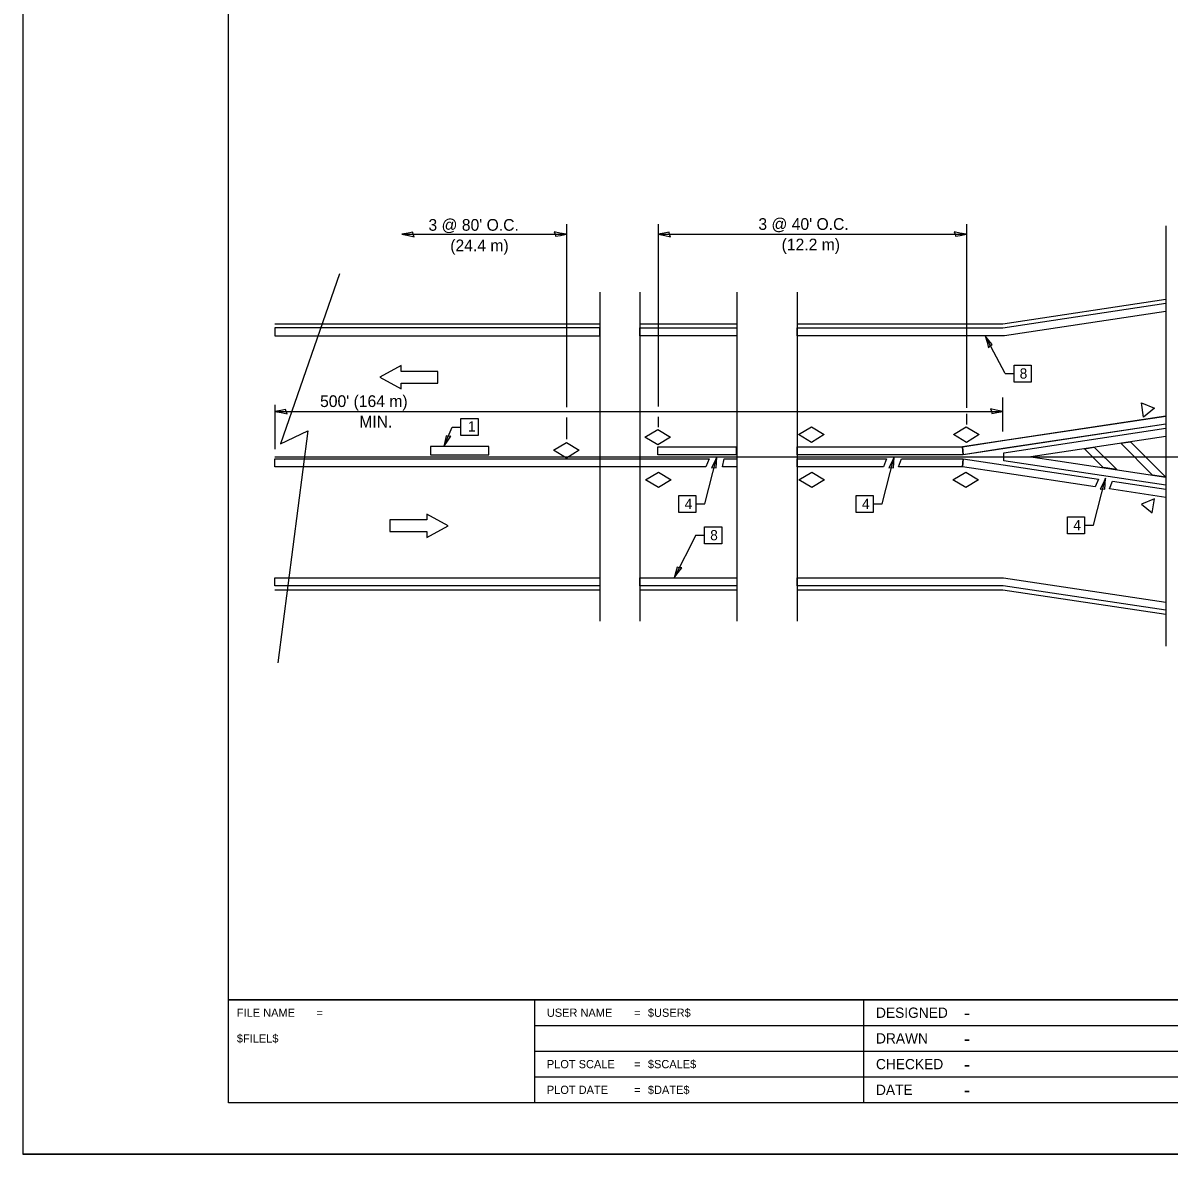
# Model space of a CAD drawing. Extents: x 100275 to 102995, y 95053 to 95493.
# Drawn here: x 100274.9 to 100497.8, y 95052.8 to 95272.8 of the extents above; entities that cross this region are included whole.
import ezdxf

# ---------------------------------------------------------------- set-up
doc = ezdxf.new("R2010")
doc.units = 0
for name, color, linetype in [('Alignment_EX_50 Centerline', 7, 'Continuous'), ('Design_PR_PMK Symbols', 7, 'Continuous'), ('Design_PR_Roadway Dimensions', 7, 'Continuous'), ('Design_PR_Roadway Notes', 7, 'Continuous'), ('Level 43', 7, 'Continuous'), ('Sheets_50 Reference Boundary', 7, 'Continuous'), ('Sheets_General Details', 7, 'Continuous'), ('Sheets_Printer Plotting Border', 7, 'Continuous'), ('Stage_Construction Traffic Control', 7, 'Continuous'), ('Topo_EOP', 7, 'Continuous')]:
    doc.layers.add(name, color=color, linetype=linetype)

msp = doc.modelspace()

# ---------------------------------------------------------------- linework, layer by layer
at = {"layer": 'Alignment_EX_50 Centerline'}
msp.add_line((100323.9, 95188.42), (100877.41, 95188.42), dxfattribs=at)
at = {"layer": 'Design_PR_PMK Symbols'}
for p, q in [((100497.2, 95196.33), (100457.62, 95190.37)), ((100497.2, 95194.74), (100457.74, 95188.81))]:
    msp.add_line(p, q, dxfattribs=at)
for points in [[(100497.2, 95218.27), (100497.2, 95216.68), (100465.81, 95211.96), (100425.49, 95211.93), (100425.49, 95213.5), (100465.51, 95213.5)], [(100497.2, 95218.27), (100497.2, 95216.68), (100465.81, 95211.96), (100425.49, 95211.93), (100425.49, 95213.5), (100465.51, 95213.5)], [(100387.09, 95213.5), (100323.9, 95213.5), (100323.9, 95211.93), (100387.09, 95211.93)], [(100387.09, 95213.5), (100323.9, 95213.5), (100323.9, 95211.93), (100387.09, 95211.93)], [(100394.93, 95213.5), (100413.74, 95213.5), (100413.74, 95211.93), (100394.93, 95211.93)], [(100394.93, 95213.5), (100413.74, 95213.5), (100413.74, 95211.93), (100394.93, 95211.93)], [(100492.44, 95198.9), (100494.97, 95197.86), (100492.86, 95196.11)], [(100492.44, 95198.9), (100494.97, 95197.86), (100492.86, 95196.11)], [(100497.2, 95196.33), (100497.2, 95194.74), (100465.57, 95189.99), (100457.74, 95188.81), (100457.62, 95190.37), (100465.46, 95191.55)], [(100395.85, 95192.22), (100398.37, 95193.71), (100400.85, 95192.22), (100398.37, 95190.72)], [(100425.75, 95192.72), (100428.26, 95194.21), (100430.74, 95192.72), (100428.26, 95191.22)], [(100455.87, 95192.72), (100458.38, 95194.21), (100460.87, 95192.72), (100458.39, 95191.22)], [(100497.2, 95193.95), (100497.2, 95192.37), (100470.96, 95188.42), (100476.17, 95187.63), (100497.2, 95184.47), (100497.2, 95182.88), (100465.7, 95187.63), (100465.69, 95189.21)], [(100497.2, 95193.95), (100497.2, 95192.37), (100470.96, 95188.42), (100476.17, 95187.63), (100497.2, 95184.47), (100497.2, 95182.88), (100465.7, 95187.63), (100465.69, 95189.21)], [(100365.55, 95190.38), (100354.19, 95190.38), (100354.19, 95188.82), (100365.55, 95188.82)], [(100378.13, 95189.67), (100380.64, 95191.16), (100383.12, 95189.67), (100380.64, 95188.17)], [(100398.39, 95190.37), (100413.65, 95190.37), (100413.65, 95188.81), (100398.39, 95188.81)], [(100425.47, 95188.81), (100425.49, 95190.37), (100457.62, 95190.37), (100457.74, 95188.81)], [(100425.49, 95190.37), (100425.49, 95190.37), (100425.49, 95190.37), (100425.49, 95190.37)], [(100481.34, 95189.98), (100483.27, 95190.27), (100487.63, 95185.91), (100485.01, 95186.3)], [(100481.34, 95189.98), (100483.27, 95190.27), (100487.63, 95185.91), (100485.01, 95186.3)], [(100488.4, 95191.05), (100490.33, 95191.34), (100497.2, 95184.47), (100494.58, 95184.86)], [(100488.4, 95191.05), (100490.33, 95191.34), (100497.2, 95184.47), (100494.58, 95184.86)], [(100323.9, 95188.03), (100408.35, 95188.03), (100407.72, 95186.46), (100407.32, 95186.46), (100323.9, 95186.46)], [(100411.31, 95188.03), (100413.73, 95188.03), (100413.73, 95186.46), (100410.95, 95186.46)], [(100425.49, 95188.03), (100442.84, 95188.03), (100442.29, 95186.46), (100425.49, 95186.46)], [(100445.77, 95188.03), (100457.76, 95188.03), (100457.64, 95186.46), (100445.22, 95186.46)], [(100484.06, 95184.07), (100483.47, 95182.57), (100465.46, 95185.28), (100457.64, 95186.46), (100457.76, 95188.03), (100465.58, 95186.85)], [(100395.99, 95183.94), (100398.5, 95185.43), (100400.98, 95183.95), (100398.5, 95182.44)], [(100425.81, 95183.95), (100428.33, 95185.43), (100430.81, 95183.95), (100428.33, 95182.45)], [(100455.78, 95183.95), (100458.29, 95185.43), (100460.77, 95183.95), (100458.29, 95182.45)], [(100497.2, 95182.09), (100497.2, 95180.51), (100486.22, 95182.16), (100486.81, 95183.66)], [(100494.97, 95180.26), (100492.44, 95179.22), (100494.55, 95177.48)], [(100494.97, 95180.26), (100492.44, 95179.22), (100494.55, 95177.48)], [(100387.09, 95163.34), (100323.9, 95163.34), (100323.9, 95164.9), (100387.09, 95164.9)], [(100387.09, 95163.34), (100323.9, 95163.34), (100323.9, 95164.9), (100387.09, 95164.9)], [(100394.93, 95164.9), (100413.74, 95164.9), (100413.74, 95163.34), (100394.93, 95163.34)], [(100394.93, 95164.9), (100413.74, 95164.9), (100413.74, 95163.34), (100394.93, 95163.34)], [(100497.2, 95160.16), (100497.2, 95158.57), (100465.52, 95163.34), (100425.49, 95163.34), (100425.49, 95164.9), (100465.64, 95164.9)], [(100497.2, 95160.16), (100497.2, 95158.57), (100465.52, 95163.34), (100425.49, 95163.34), (100425.49, 95164.9), (100465.64, 95164.9)]]:
    msp.add_lwpolyline(points, close=True, dxfattribs=at)
at = {"layer": 'Design_PR_Roadway Notes'}
for p, q in [((100497.2, 95233.35), (100497.2, 95151.55)), ((100497.2, 95233.35), (100497.2, 95151.55)), ((100336.5, 95223.98), (100325.05, 95190.9)), ((100387.09, 95220.42), (100387.09, 95156.42)), ((100387.09, 95220.42), (100387.09, 95156.42)), ((100394.93, 95220.42), (100394.93, 95156.42)), ((100394.93, 95220.42), (100394.93, 95156.42)), ((100413.74, 95220.42), (100413.74, 95156.42)), ((100413.74, 95220.42), (100413.74, 95156.42)), ((100425.49, 95220.42), (100425.49, 95156.42)), ((100425.49, 95220.42), (100425.49, 95156.42)), ((100465.94, 95204.58), (100462.05, 95211.95)), ((100465.94, 95204.58), (100462.05, 95211.95)), ((100465.94, 95204.58), (100467.67, 95204.58)), ((100465.94, 95204.58), (100467.67, 95204.58)), ((100356.8, 95190.38), (100358.39, 95194.2)), ((100358.39, 95194.2), (100360.11, 95194.2)), ((100330.31, 95193.48), (100324.52, 95148.34)), ((100325.05, 95190.9), (100330.31, 95193.48)), ((100407.54, 95179.24), (100409.89, 95188.42)), ((100442.03, 95179.24), (100444.38, 95188.42)), ((100483.12, 95175.09), (100485.47, 95184.27)), ((100405.82, 95179.24), (100407.54, 95179.24)), ((100440.3, 95179.24), (100442.03, 95179.24)), ((100440.3, 95179.24), (100442.03, 95179.24)), ((100481.39, 95175.09), (100483.12, 95175.09)), ((100405.76, 95173.14), (100401.55, 95164.9)), ((100405.76, 95173.14), (100401.55, 95164.9)), ((100405.76, 95173.14), (100407.49, 95173.14)), ((100405.76, 95173.14), (100407.49, 95173.14))]:
    msp.add_line(p, q, dxfattribs=at)
for points in [[(100462.72, 95209.62), (100463.03, 95210.01), (100463.38, 95210.28), (100462.79, 95211), (100462.05, 95211.95), (100462.44, 95210.73)], [(100462.72, 95209.62), (100463.03, 95210.01), (100463.38, 95210.28), (100462.79, 95211), (100462.05, 95211.95), (100462.44, 95210.73)], [(100467.67, 95202.91), (100467.67, 95206.24), (100471, 95206.24), (100471, 95202.91)], [(100467.67, 95202.91), (100467.67, 95206.24), (100471, 95206.24), (100471, 95202.91)], [(100360.11, 95192.54), (100360.11, 95195.86), (100363.44, 95195.86), (100363.44, 95192.54)], [(100358.17, 95192.39), (100357.68, 95192.38), (100357.24, 95192.48), (100357.07, 95191.56), (100356.8, 95190.38), (100357.5, 95191.46)], [(100408.82, 95186.24), (100409.31, 95186.31), (100409.76, 95186.28), (100409.8, 95187.21), (100409.89, 95188.42), (100409.36, 95187.25)], [(100443.31, 95186.24), (100443.8, 95186.31), (100444.24, 95186.28), (100444.28, 95187.21), (100444.38, 95188.42), (100443.84, 95187.25)], [(100484.4, 95182.09), (100484.89, 95182.17), (100485.33, 95182.13), (100485.37, 95183.07), (100485.47, 95184.27), (100484.93, 95183.1)], [(100402.49, 95177.57), (100402.49, 95180.9), (100405.82, 95180.9), (100405.82, 95177.57)], [(100436.98, 95177.57), (100436.98, 95180.9), (100440.3, 95180.9), (100440.3, 95177.57)], [(100436.98, 95177.57), (100436.98, 95180.9), (100440.3, 95180.9), (100440.3, 95177.57)], [(100478.07, 95173.43), (100478.07, 95176.75), (100481.39, 95176.75), (100481.39, 95173.43)], [(100407.49, 95171.47), (100407.49, 95174.8), (100410.82, 95174.8), (100410.82, 95171.47)], [(100407.49, 95171.47), (100407.49, 95174.8), (100410.82, 95174.8), (100410.82, 95171.47)], [(100403.07, 95166.79), (100402.58, 95166.83), (100402.16, 95166.96), (100401.91, 95166.06), (100401.55, 95164.9), (100402.33, 95165.93)], [(100403.07, 95166.79), (100402.58, 95166.83), (100402.16, 95166.96), (100401.91, 95166.06), (100401.55, 95164.9), (100402.33, 95165.93)]]:
    msp.add_lwpolyline(points, close=True, dxfattribs=at)
at = {"layer": 'Level 43'}
for p, q in [((100348.65, 95231.69), (100380.63, 95231.69)), ((100348.65, 95231.69), (100380.63, 95231.69)), ((100380.63, 95233.64), (100380.63, 95198.04)), ((100398.48, 95233.64), (100398.48, 95198.18)), ((100398.48, 95231.69), (100458.41, 95231.69)), ((100398.48, 95231.69), (100458.41, 95231.69)), ((100458.41, 95233.64), (100458.41, 95197.94)), ((100323.9, 95198.5), (100323.9, 95189.9)), ((100323.9, 95198.5), (100323.9, 95189.9)), ((100465.47, 95193.36), (100465.47, 95199.97)), ((100323.92, 95197.24), (100465.47, 95197.24)), ((100380.63, 95196.05), (100380.63, 95191.82)), ((100398.48, 95196.19), (100398.48, 95194.2)), ((100458.41, 95196.78), (100458.41, 95194.69))]:
    msp.add_line(p, q, dxfattribs=at)
for points in [[(100351.03, 95231.19), (100350.84, 95231.65), (100350.76, 95232.08), (100349.84, 95231.89), (100348.65, 95231.69), (100349.92, 95231.46)], [(100351.03, 95231.19), (100350.84, 95231.65), (100350.76, 95232.08), (100349.84, 95231.89), (100348.65, 95231.69), (100349.92, 95231.46)], [(100378.25, 95232.18), (100378.44, 95231.73), (100378.52, 95231.29), (100379.44, 95231.48), (100380.62, 95231.69), (100379.36, 95231.92)], [(100378.25, 95232.18), (100378.44, 95231.73), (100378.52, 95231.29), (100379.44, 95231.48), (100380.62, 95231.69), (100379.36, 95231.92)], [(100400.85, 95231.19), (100400.66, 95231.65), (100400.58, 95232.08), (100399.66, 95231.89), (100398.48, 95231.69), (100399.74, 95231.46)], [(100400.85, 95231.19), (100400.66, 95231.65), (100400.58, 95232.08), (100399.66, 95231.89), (100398.48, 95231.69), (100399.74, 95231.46)], [(100456.03, 95232.18), (100456.23, 95231.73), (100456.3, 95231.29), (100457.22, 95231.48), (100458.41, 95231.69), (100457.14, 95231.92)], [(100456.03, 95232.18), (100456.23, 95231.73), (100456.3, 95231.29), (100457.22, 95231.48), (100458.41, 95231.69), (100457.14, 95231.92)], [(100326.29, 95196.74), (100326.1, 95197.2), (100326.02, 95197.63), (100325.1, 95197.44), (100323.92, 95197.24), (100325.18, 95197.01)], [(100463.1, 95197.73), (100463.29, 95197.28), (100463.37, 95196.84), (100464.29, 95197.03), (100465.47, 95197.24), (100464.21, 95197.47)]]:
    msp.add_lwpolyline(points, close=True, dxfattribs=at)
at = {"layer": 'Sheets_50 Reference Boundary'}
msp.add_lwpolyline([(100314.94, 95482.79), (100944.94, 95482.79), (100944.94, 95082.79), (100314.94, 95082.79)], close=True, dxfattribs=at)
at = {"layer": 'Sheets_General Details'}
for p, q in [((100274.94, 95492.79), (100274.94, 95052.79)), ((100314.94, 95082.79), (100944.94, 95082.79)), ((100374.42, 95082.79), (100374.42, 95062.79)), ((100438.42, 95082.79), (100438.42, 95062.79)), ((100374.42, 95077.79), (100558.42, 95077.79)), ((100374.42, 95072.79), (100558.42, 95072.79)), ((100374.42, 95067.79), (100558.42, 95067.79)), ((100954.94, 95052.79), (100274.94, 95052.79))]:
    msp.add_line(p, q, dxfattribs=at)
msp.add_lwpolyline([(100314.94, 95482.79), (100944.94, 95482.79), (100944.94, 95062.79), (100314.94, 95062.79)], close=True, dxfattribs=at)
at = {"layer": 'Sheets_Printer Plotting Border'}
msp.add_lwpolyline([(100274.94, 95052.79), (100954.94, 95052.79), (100954.94, 95492.79), (100274.94, 95492.79)], close=True, dxfattribs=at)
at = {"layer": 'Stage_Construction Traffic Control'}
for points in [[(100355.65, 95202.75), (100355.65, 95205.01), (100348.47, 95205.01), (100348.47, 95206.15), (100344.32, 95203.88), (100348.47, 95201.61), (100348.47, 95202.75)], [(100346.28, 95176.13), (100346.28, 95173.86), (100353.46, 95173.86), (100353.46, 95172.73), (100357.61, 95174.99), (100353.46, 95177.26), (100353.46, 95176.13)]]:
    msp.add_lwpolyline(points, close=True, dxfattribs=at)
at = {"layer": 'Topo_EOP'}
for p, q in [((100465.46, 95214.28), (100497.2, 95219.06)), ((100465.46, 95214.28), (100497.2, 95219.06)), ((100323.9, 95214.28), (100387.09, 95214.28)), ((100323.9, 95214.28), (100387.09, 95214.28)), ((100394.93, 95214.28), (100413.74, 95214.28)), ((100394.93, 95214.28), (100413.74, 95214.28)), ((100425.49, 95214.28), (100465.46, 95214.28)), ((100425.49, 95214.28), (100465.46, 95214.28)), ((100323.9, 95162.55), (100387.09, 95162.55)), ((100323.9, 95162.55), (100387.09, 95162.55)), ((100394.93, 95162.55), (100413.74, 95162.55)), ((100394.93, 95162.55), (100413.74, 95162.55)), ((100425.49, 95162.55), (100465.46, 95162.55)), ((100425.49, 95162.55), (100465.46, 95162.55)), ((100465.46, 95162.55), (100497.2, 95157.78)), ((100465.46, 95162.55), (100497.2, 95157.78))]:
    msp.add_line(p, q, dxfattribs=at)

# ---------------------------------------------------------------- texts
at = {"layer": 'Design_PR_Roadway Dimensions'}
for s, p in [("3 @ 80' O.C.", (100353.8, 95232.37)), ("3 @ 80' O.C.", (100353.8, 95232.37)), ("3 @ 40' O.C.", (100417.95, 95232.54)), ("3 @ 40' O.C.", (100417.95, 95232.54)), ('(24.4 m)', (100358.04, 95228.38)), ('(24.4 m)', (100358.04, 95228.38)), ('(12.2 m)', (100422.47, 95228.55)), ('(12.2 m)', (100422.47, 95228.55)), ("500' (164 m)", (100332.72, 95198.09)), ('MIN.', (100340.35, 95194.1))]:
    msp.add_text(s, height=2.28, dxfattribs=at).set_placement(p)
at = {"layer": 'Design_PR_Roadway Notes'}
for s, p in [('8', (100468.76, 95203.62)), ('8', (100468.76, 95203.62)), ('1', (100361.47, 95193.32)), ('4', (100403.62, 95178.27)), ('4', (100438.1, 95178.27)), ('4', (100438.1, 95178.27)), ('4', (100479.19, 95174.12)), ('8', (100408.58, 95172.18)), ('8', (100408.58, 95172.18))]:
    msp.add_text(s, height=1.99, dxfattribs=at).set_placement(p)
at = {"layer": 'Sheets_General Details'}
for s, p in [('FILE NAME', (100316.54, 95079.49)), ('=', (100331.99, 95079.49)), ('USER NAME', (100376.82, 95079.49)), ('=', (100393.78, 95079.49)), ('$USER$', (100396.47, 95079.49)), ('$FILEL$', (100316.54, 95074.49)), ('PLOT SCALE', (100376.82, 95069.49)), ('$SCALE$', (100396.47, 95069.49)), ('=', (100393.78, 95069.49)), ('PLOT DATE', (100376.82, 95064.49)), ('=', (100393.78, 95064.49)), ('$DATE$', (100396.47, 95064.49))]:
    msp.add_text(s, height=1.6, rotation=360, dxfattribs=at).set_placement(p)
for s, height, p in [('DESIGNED', 2, (100440.82, 95079.29)), ('-', 2.8, (100457.9, 95078.89)), ('DRAWN', 2, (100440.82, 95074.29)), ('-', 2.8, (100457.9, 95073.89)), ('CHECKED', 2, (100440.82, 95069.29)), ('-', 2.8, (100457.9, 95068.89)), ('DATE', 2, (100440.82, 95064.29)), ('-', 2.8, (100457.9, 95063.89))]:
    msp.add_text(s, height=height, dxfattribs=at).set_placement(p)

doc.saveas('drawing.dxf')
